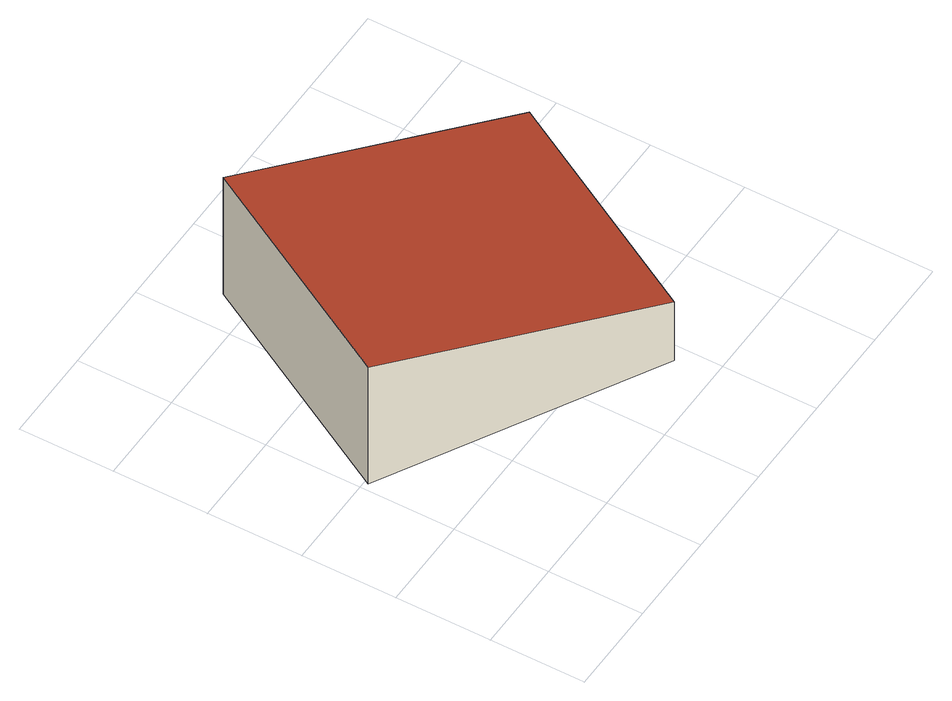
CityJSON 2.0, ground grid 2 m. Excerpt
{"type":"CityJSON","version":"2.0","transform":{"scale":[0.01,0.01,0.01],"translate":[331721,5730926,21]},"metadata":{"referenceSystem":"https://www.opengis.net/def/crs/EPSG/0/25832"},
"CityObjects":{
"building1":{"type":"Building","attributes":{"Geometrietyp2DReferenz":"3000","Gemeindeschluessel":"05170012","function":"31001_2723","roofType":"2100","measuredHeight":3.06},"address":[{"country":"Germany","locality":"Hamminkeln","thoroughfareNumber":"98","thoroughfareName":"Diersfordter Straße"}],"geometry":[{"type":"Solid","lod":"2","boundaries":[[[[0,1,2,3]],[[4,5,1,0]],[[6,7,5,4]],[[3,2,7,6]],[[4,0,3,6]],[[1,5,7,2]]]],"semantics":{"surfaces":[{"type":"WallSurface"},{"type":"RoofSurface"},{"type":"GroundSurface"}],"values":[[0,0,0,0,1,2]]}}]}
},
"vertices":[
[16,392,331],[16,392,25],[567,82,25],[567,82,179],[281,863,331],[281,863,25],[832,553,179],[832,553,25]
]}
